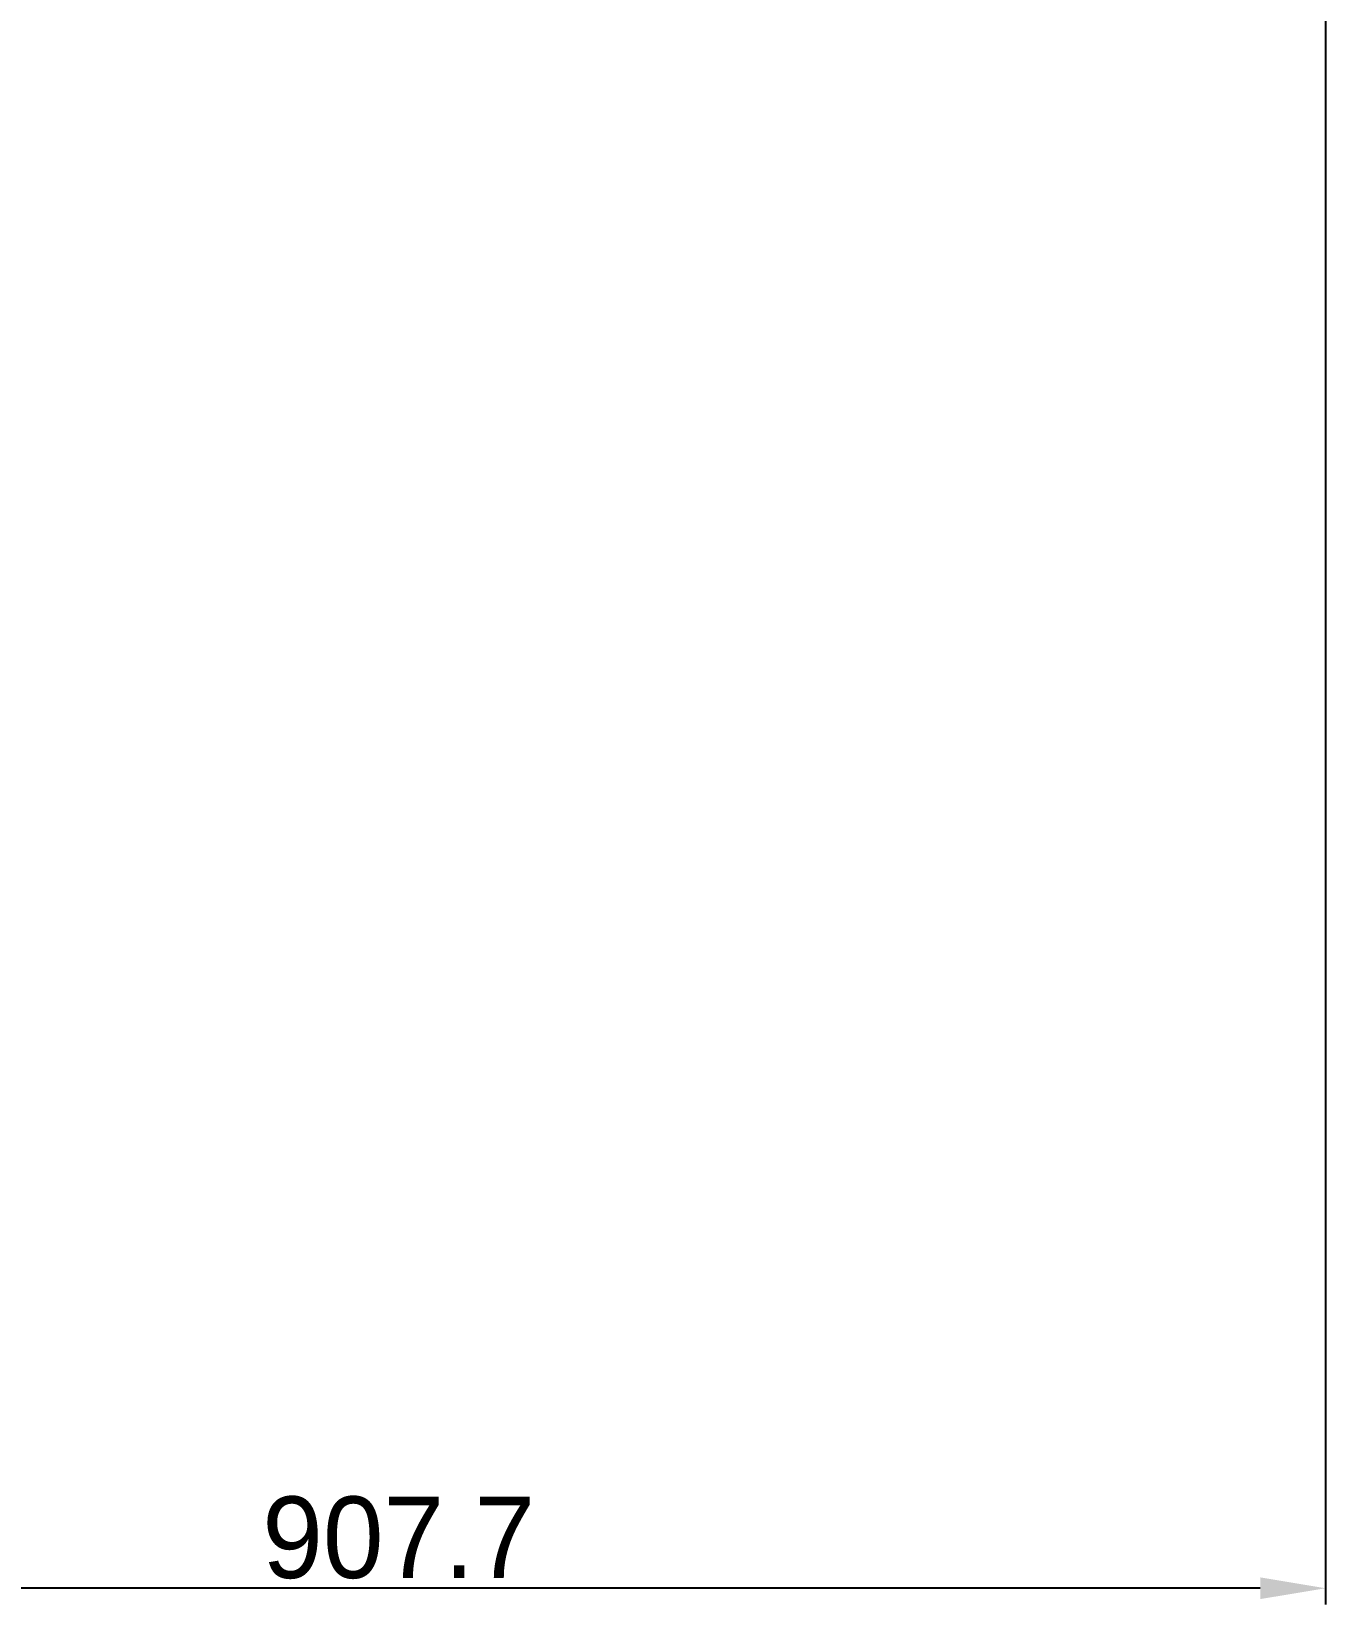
# Model space of a CAD drawing. Header units: millimetres. Extents: x 4086 to 10416, y 123 to 1549.
# Drawn here: x 7078.3 to 7237.1, y 583.1 to 776.1 of the extents above; entities that cross this region are included whole.
import ezdxf

# ---------------------------------------------------------------- set-up
doc = ezdxf.new("R2010")
doc.units = ezdxf.units.MM
doc.layers.add('尺寸标注', color=7, linetype='Continuous')
doc.styles.add('思源黑', font='SourceHanSansCN-Normal.ttf')
doc.dimstyles.new('尺寸标注_1_4比例中六', dxfattribs={"dimtxt": 10, "dimasz": 8, "dimexe": 2, "dimexo": 1.5, "dimgap": 1, "dimtad": 1, "dimdec": 1, "dimlfac": 4, "dimdsep": 46, "dimtxsty": '思源黑', "dimcen": 0.09, "dimadec": 0, "dimazin": 0, "dimtp": 0.01, "dimtm": 0.01, "dimtfac": 1, "dimtdec": 1, "dimtofl": 0, "dimtmove": 0, "dimatfit": 3, "dimfxl": 1, "dimtolj": 1, "dimarcsym": 0})

# ---------------------------------------------------------------- blocks, each defined once
blk = doc.blocks.new('*D790')
at = {"layer": 'Defpoints', "color": 0}
for p in [(7237.12, 919.2), (7010.2, 627.19), (7010.2, 585.08)]:
    blk.add_point(p, dxfattribs=at)
at = {"layer": '尺寸标注', "color": 0, "lineweight": -2}
for p, q in [((7237.12, 917.7), (7237.12, 583.08)), ((7010.2, 625.69), (7010.2, 583.08)), ((7229.12, 585.08), (7018.2, 585.08))]:
    blk.add_line(p, q, dxfattribs=at)
at = {"layer": '尺寸标注', "color": 0}
for points in [[(7018.2, 586.41), (7018.2, 583.75), (7010.2, 585.08)], [(7229.12, 583.75), (7229.12, 586.41), (7237.12, 585.08)]]:
    blk.add_solid(points, dxfattribs=at)
at = {"layer": '尺寸标注', "color": 0, "insert": (7123.37, 591.26), "char_height": 10, "attachment_point": 5, "rotation": 0, "style": '思源黑'}
blk.add_mtext('\\A1;907.7', dxfattribs=at)

msp = doc.modelspace()

# ---------------------------------------------------------------- dimensions: what is measured, and where the dimension line sits
at = {"layer": '尺寸标注'}
dim = msp.add_linear_dim(base=(7010.2, 585.08), p1=(7237.125, 919.202), p2=(7010.2, 627.191), angle=180, dimstyle='尺寸标注_1_4比例中六', dxfattribs=at)
dim.commit()
dim.dimension.update_dxf_attribs({"geometry": '*D790', "text_midpoint": (7123.369, 585.08), "dimtype": 160})

doc.saveas('drawing.dxf')
